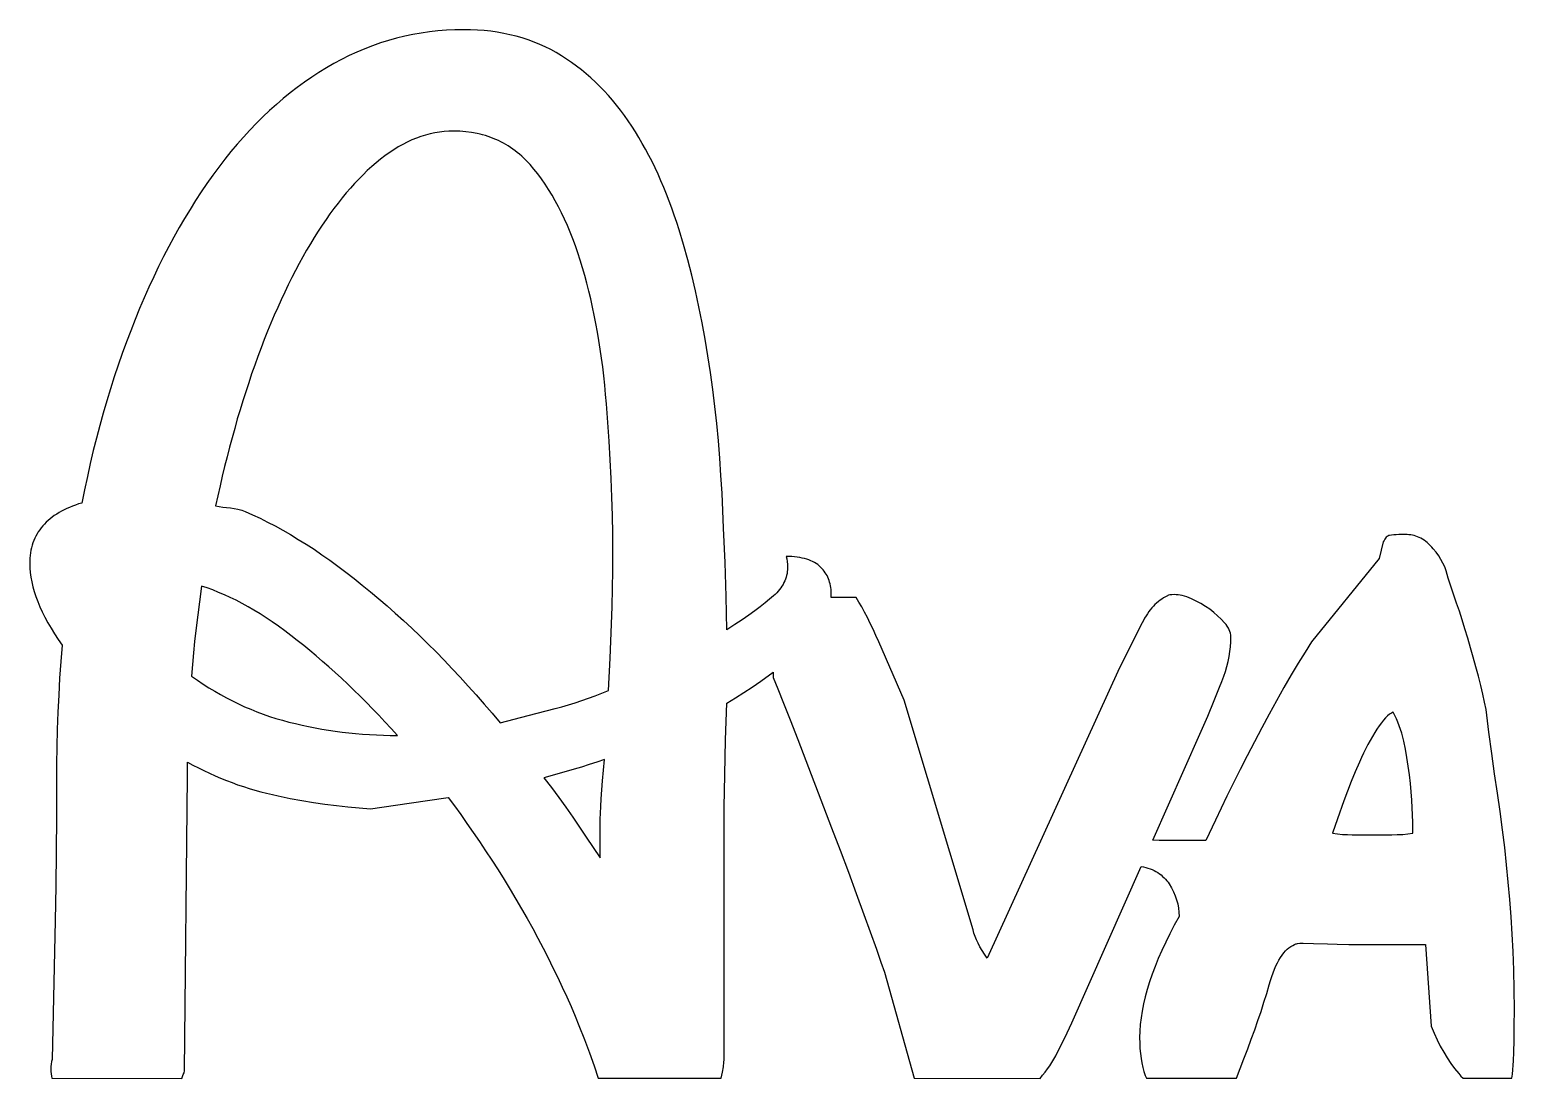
# Model space of a CAD drawing. Extents: x 3 to 143, y 6 to 105.
import ezdxf

# ---------------------------------------------------------------- set-up
doc = ezdxf.new("R2010")
doc.units = 0
doc.layers.add('CAMADA_1', color=18, linetype='CONTINUOUS')

msp = doc.modelspace()

# ---------------------------------------------------------------- linework, layer by layer
at = {"layer": 'CAMADA_1'}
for points in [[(5.5, 5.98), (17.73, 5.97), (17.81, 6.14), (17.88, 6.32), (17.95, 6.5), (18.01, 6.69), (18.27, 34.41), (18.27, 35.74), (18.79, 35.46), (19.31, 35.2), (19.83, 34.94), (20.35, 34.69), (20.88, 34.46), (21.4, 34.23), (21.94, 34.02), (22.47, 33.82), (23, 33.62), (23.54, 33.44), (24.08, 33.27), (24.63, 33.1), (25.17, 32.95), (25.72, 32.81), (26.27, 32.68), (26.83, 32.56), (27.94, 32.33), (29.04, 32.13), (30.13, 31.95), (31.22, 31.79), (32.3, 31.65), (33.38, 31.54), (34.45, 31.44), (35.52, 31.36), (39.16, 31.89), (42.81, 32.42), (43.41, 31.62), (44, 30.8), (44.59, 29.97), (45.18, 29.12), (45.77, 28.26), (46.35, 27.39), (46.94, 26.5), (47.52, 25.59), (48.09, 24.68), (48.65, 23.76), (49.2, 22.85), (49.74, 21.93), (50.26, 21.01), (50.78, 20.08), (51.28, 19.16), (51.76, 18.23), (52.24, 17.31), (52.69, 16.38), (53.14, 15.47), (53.57, 14.55), (53.98, 13.64), (54.39, 12.74), (54.77, 11.83), (55.14, 10.94), (55.66, 9.63), (56.14, 8.36), (56.57, 7.15), (56.95, 5.98), (68.54, 5.98), (68.65, 6.54), (68.74, 7.05), (68.79, 7.5), (68.8, 7.7), (68.8, 7.89), (68.8, 28.71), (68.81, 30.07), (68.82, 31.49), (68.87, 34.54), (68.95, 37.83), (69.07, 41.31), (69.87, 41.79), (70.66, 42.29), (71.46, 42.81), (72.25, 43.36), (73.41, 44.2), (73.41, 43.7), (73.86, 42.63), (74.39, 41.31), (75.02, 39.72), (75.73, 37.86), (78.92, 29.57), (79.73, 27.44), (80.51, 25.38), (81.25, 23.37), (81.97, 21.41), (83.14, 18.13), (83.57, 16.91), (83.89, 15.98), (86.7, 5.98), (98.55, 5.97), (98.79, 6.27), (99.03, 6.56), (99.26, 6.86), (99.47, 7.16), (99.67, 7.47), (99.86, 7.78), (100.04, 8.1), (100.2, 8.42), (100.87, 9.78), (101.53, 11.2), (108.07, 25.93), (108.29, 25.88), (108.5, 25.83), (108.71, 25.76), (108.91, 25.69), (109.1, 25.62), (109.29, 25.53), (109.46, 25.44), (109.63, 25.34), (109.79, 25.23), (109.95, 25.12), (110.09, 24.99), (110.23, 24.86), (110.36, 24.73), (110.49, 24.58), (110.6, 24.43), (110.71, 24.27), (110.93, 23.9), (111.12, 23.53), (111.28, 23.15), (111.41, 22.77), (111.51, 22.39), (111.58, 22), (111.63, 21.61), (111.64, 21.22), (111.19, 20.39), (110.77, 19.59), (110.38, 18.79), (110.02, 18.02), (109.68, 17.25), (109.38, 16.5), (109.1, 15.77), (108.86, 15.05), (108.64, 14.34), (108.45, 13.65), (108.29, 12.98), (108.16, 12.31), (108.06, 11.67), (107.99, 11.03), (107.94, 10.41), (107.93, 9.81), (107.94, 9.29), (107.96, 8.79), (108, 8.31), (108.06, 7.85), (108.13, 7.42), (108.23, 7), (108.33, 6.6), (108.46, 6.23), (108.56, 5.98), (117.04, 5.98), (117.74, 7.82), (118.1, 8.74), (118.44, 9.65), (118.76, 10.54), (119.07, 11.42), (119.36, 12.28), (119.63, 13.13), (119.89, 13.96), (120.13, 14.78), (120.25, 15.18), (120.37, 15.55), (120.5, 15.91), (120.63, 16.24), (120.76, 16.55), (120.9, 16.84), (121.04, 17.11), (121.19, 17.35), (121.34, 17.58), (121.5, 17.78), (121.66, 17.97), (121.82, 18.13), (121.99, 18.27), (122.16, 18.39), (122.34, 18.49), (122.52, 18.56), (122.56, 18.59), (122.62, 18.62), (122.69, 18.64), (122.78, 18.66), (123.01, 18.69), (123.31, 18.7), (124.29, 18.68), (125.63, 18.63), (126.52, 18.6), (127.64, 18.58), (129, 18.57), (130.61, 18.56), (134.85, 18.56), (135.38, 10.87), (135.65, 10.22), (135.94, 9.6), (136.24, 9), (136.56, 8.43), (136.89, 7.89), (137.23, 7.38), (137.59, 6.89), (137.97, 6.43), (138.18, 6.19), (138.39, 5.98), (142.98, 5.98), (143.03, 6.37), (143.08, 6.78), (143.11, 7.2), (143.14, 7.62), (143.17, 8.45), (143.19, 9.53), (143.2, 10.87), (143.21, 12.46), (143.19, 14.35), (143.16, 16.16), (143.09, 17.9), (143.01, 19.56), (142.9, 21.18), (142.77, 22.81), (142.63, 24.43), (142.48, 26.06), (142.3, 27.7), (142.1, 29.37), (141.87, 31.08), (141.61, 32.82), (141.35, 34.63), (141.08, 36.55), (140.82, 38.58), (140.55, 40.71), (140.41, 41.4), (140.24, 42.15), (140.04, 42.96), (139.82, 43.83), (139.59, 44.72), (139.34, 45.62), (139.09, 46.51), (138.83, 47.41), (138.56, 48.29), (138.3, 49.13), (138.03, 49.95), (137.77, 50.72), (136.97, 53.05), (136.89, 53.41), (136.79, 53.77), (136.65, 54.12), (136.49, 54.47), (136.3, 54.82), (136.09, 55.16), (135.85, 55.5), (135.58, 55.83), (135.44, 55.99), (135.29, 56.14), (135.15, 56.28), (135, 56.41), (134.86, 56.53), (134.71, 56.64), (134.56, 56.74), (134.4, 56.83), (134.25, 56.9), (134.09, 56.97), (133.94, 57.03), (133.78, 57.07), (133.62, 57.11), (133.45, 57.14), (133.29, 57.15), (133.13, 57.16), (132.33, 57.16), (132.08, 57.15), (131.85, 57.14), (131.65, 57.12), (131.47, 57.09), (131.39, 57.07), (131.31, 57.03), (131.23, 56.98), (131.15, 56.91), (131.08, 56.83), (131.01, 56.73), (130.94, 56.62), (130.87, 56.49), (130.47, 54.9), (124.11, 47.08), (123.5, 46.11), (122.86, 45.07), (122.21, 43.96), (121.52, 42.77), (120.83, 41.53), (120.13, 40.26), (119.43, 38.97), (118.74, 37.66), (118.05, 36.35), (117.39, 35.06), (116.76, 33.79), (116.15, 32.55), (115.06, 30.28), (114.16, 28.38), (109.78, 28.38), (109.16, 28.39), (113.6, 38.39), (114.34, 40.07), (114.96, 41.54), (115.46, 42.79), (115.67, 43.34), (115.85, 43.83), (116.01, 44.29), (116.14, 44.76), (116.26, 45.22), (116.35, 45.68), (116.42, 46.15), (116.48, 46.61), (116.51, 47.08), (116.52, 47.54), (116.51, 47.71), (116.48, 47.87), (116.43, 48.04), (116.37, 48.2), (116.28, 48.37), (116.18, 48.54), (116.06, 48.7), (115.92, 48.87), (115.61, 49.19), (115.27, 49.51), (114.91, 49.82), (114.53, 50.13), (114.12, 50.41), (113.7, 50.67), (113.26, 50.91), (112.8, 51.12), (112.58, 51.22), (112.36, 51.3), (112.14, 51.36), (111.94, 51.42), (111.75, 51.46), (111.56, 51.5), (111.38, 51.51), (111.21, 51.52), (110.97, 51.51), (110.78, 51.49), (110.64, 51.45), (110.59, 51.42), (110.55, 51.39), (110.37, 51.3), (110.19, 51.2), (110.02, 51.1), (109.85, 50.98), (109.69, 50.86), (109.53, 50.72), (109.37, 50.58), (109.22, 50.43), (109.08, 50.26), (108.93, 50.09), (108.79, 49.91), (108.66, 49.72), (108.53, 49.52), (108.4, 49.31), (108.28, 49.09), (108.16, 48.87), (106.04, 44.62), (93.57, 17.3), (93.32, 17.66), (93.09, 18.02), (92.89, 18.36), (92.71, 18.7), (92.56, 19.02), (92.43, 19.34), (92.32, 19.65), (92.25, 19.95), (85.75, 41.57), (83.36, 47.08), (83.09, 47.68), (82.83, 48.26), (82.56, 48.81), (82.3, 49.35), (82.03, 49.86), (81.77, 50.35), (81.5, 50.81), (81.24, 51.25), (78.87, 51.25), (78.88, 51.46), (78.88, 51.65), (78.88, 51.83), (78.87, 52.01), (78.85, 52.18), (78.82, 52.35), (78.79, 52.52), (78.74, 52.68), (78.69, 52.84), (78.64, 53), (78.57, 53.15), (78.5, 53.3), (78.41, 53.44), (78.32, 53.58), (78.23, 53.72), (78.12, 53.85), (78.01, 53.98), (77.89, 54.11), (77.76, 54.23), (77.62, 54.34), (77.47, 54.45), (77.31, 54.54), (77.14, 54.63), (76.97, 54.71), (76.78, 54.79), (76.58, 54.85), (76.37, 54.91), (76.15, 54.96), (75.93, 55), (75.69, 55.04), (75.44, 55.07), (75.18, 55.09), (74.92, 55.1), (74.64, 55.1), (74.7, 54.89), (74.74, 54.64), (74.76, 54.36), (74.77, 54.04), (74.77, 53.86), (74.75, 53.68), (74.73, 53.5), (74.69, 53.33), (74.64, 53.16), (74.59, 52.98), (74.52, 52.82), (74.44, 52.65), (74.35, 52.48), (74.25, 52.32), (74.15, 52.16), (74.03, 52), (73.9, 51.85), (73.76, 51.69), (73.61, 51.54), (73.45, 51.39), (73.09, 51.08), (72.68, 50.74), (72.21, 50.38), (71.69, 50), (71.12, 49.59), (70.49, 49.15), (69.81, 48.69), (69.07, 48.21), (68.99, 51.35), (68.89, 54.54), (68.76, 57.78), (68.61, 61.07), (68.51, 62.72), (68.4, 64.37), (68.26, 66), (68.11, 67.62), (67.93, 69.23), (67.74, 70.83), (67.52, 72.42), (67.28, 74), (67.02, 75.56), (66.74, 77.11), (66.43, 78.62), (66.1, 80.12), (65.75, 81.59), (65.38, 83.04), (64.98, 84.47), (64.56, 85.87), (64.34, 86.56), (64.11, 87.24), (63.88, 87.91), (63.64, 88.57), (63.39, 89.22), (63.13, 89.85), (62.86, 90.48), (62.59, 91.09), (62.31, 91.7), (62.02, 92.29), (61.72, 92.87), (61.41, 93.44), (61.1, 94), (60.78, 94.55), (60.45, 95.09), (60.12, 95.62), (59.77, 96.13), (59.42, 96.64), (59.06, 97.13), (58.68, 97.6), (58.3, 98.06), (57.91, 98.51), (57.51, 98.94), (57.1, 99.37), (56.68, 99.77), (56.25, 100.17), (55.82, 100.55), (55.37, 100.92), (54.91, 101.27), (54.45, 101.61), (53.97, 101.94), (53.49, 102.25), (52.99, 102.55), (52.49, 102.83), (51.97, 103.08), (51.44, 103.32), (50.91, 103.54), (50.36, 103.75), (49.8, 103.93), (49.23, 104.09), (48.64, 104.23), (48.05, 104.36), (47.45, 104.46), (46.83, 104.55), (46.21, 104.62), (45.57, 104.67), (44.93, 104.69), (44.27, 104.7), (43.46, 104.69), (42.66, 104.65), (41.86, 104.59), (41.07, 104.51), (40.28, 104.39), (39.51, 104.26), (38.73, 104.09), (37.97, 103.91), (37.21, 103.7), (36.46, 103.46), (35.71, 103.2), (34.97, 102.91), (34.23, 102.6), (33.51, 102.27), (32.78, 101.91), (32.07, 101.52), (31.36, 101.11), (30.66, 100.68), (29.97, 100.23), (29.29, 99.76), (28.61, 99.27), (27.95, 98.76), (27.29, 98.23), (26.65, 97.67), (26.01, 97.1), (25.38, 96.51), (24.76, 95.89), (24.15, 95.25), (23.54, 94.6), (22.95, 93.92), (22.37, 93.22), (21.79, 92.5), (21.22, 91.76), (20.66, 91.01), (20.11, 90.23), (19.57, 89.44), (19.04, 88.62), (18.52, 87.79), (18, 86.94), (17.5, 86.07), (17, 85.18), (16.51, 84.28), (16.03, 83.35), (15.56, 82.41), (15.1, 81.44), (14.64, 80.46), (14.2, 79.46), (13.76, 78.44), (13.34, 77.41), (12.93, 76.36), (12.52, 75.3), (12.13, 74.22), (11.75, 73.12), (11.38, 72.02), (11.03, 70.89), (10.68, 69.76), (10.35, 68.61), (10.02, 67.44), (9.71, 66.26), (9.41, 65.07), (9.12, 63.86), (8.85, 62.63), (8.58, 61.39), (8.33, 60.14), (8.03, 60.05), (7.73, 59.95), (7.45, 59.84), (7.18, 59.73), (6.91, 59.62), (6.66, 59.5), (6.42, 59.37), (6.18, 59.24), (5.96, 59.1), (5.74, 58.96), (5.53, 58.81), (5.34, 58.66), (5.15, 58.5), (4.97, 58.33), (4.81, 58.16), (4.65, 57.99), (4.5, 57.81), (4.36, 57.62), (4.23, 57.43), (4.11, 57.23), (4, 57.03), (3.9, 56.82), (3.81, 56.61), (3.73, 56.39), (3.65, 56.16), (3.59, 55.93), (3.54, 55.7), (3.5, 55.46), (3.46, 55.21), (3.44, 54.96), (3.42, 54.7), (3.42, 54.44), (3.43, 54.02), (3.47, 53.59), (3.53, 53.16), (3.61, 52.71), (3.72, 52.26), (3.85, 51.8), (4, 51.33), (4.18, 50.86), (4.39, 50.37), (4.61, 49.88), (4.86, 49.38), (5.14, 48.87), (5.43, 48.35), (5.76, 47.82), (6.1, 47.29), (6.47, 46.75), (6.35, 45.21), (6.24, 43.65), (6.15, 42.06), (6.07, 40.45), (6.01, 38.82), (5.97, 37.18), (5.95, 35.54), (5.94, 33.88), (5.93, 30.58), (5.91, 27.3), (5.87, 24.05), (5.81, 20.82), (5.54, 7.75), (5.48, 7.55), (5.44, 7.32), (5.42, 7.08), (5.41, 6.83), (5.42, 6.61), (5.43, 6.39), (5.46, 6.18)], [(43.34, 95.15), (42.89, 95.14), (42.45, 95.11), (42.01, 95.06), (41.57, 94.99), (41.13, 94.9), (40.69, 94.78), (40.26, 94.65), (39.83, 94.49), (39.4, 94.32), (38.97, 94.12), (38.54, 93.9), (38.12, 93.66), (37.7, 93.4), (37.28, 93.12), (36.86, 92.82), (36.44, 92.5), (36.03, 92.16), (35.62, 91.81), (35.21, 91.44), (34.81, 91.05), (34.41, 90.64), (34.01, 90.22), (33.62, 89.79), (33.23, 89.34), (32.84, 88.87), (32.45, 88.38), (32.07, 87.88), (31.69, 87.37), (31.32, 86.84), (30.95, 86.29), (30.58, 85.72), (30.21, 85.14), (29.85, 84.55), (29.49, 83.94), (29.14, 83.31), (28.78, 82.68), (28.44, 82.02), (28.1, 81.36), (27.76, 80.68), (27.43, 79.99), (27.1, 79.28), (26.77, 78.56), (26.45, 77.82), (26.13, 77.07), (25.82, 76.31), (25.51, 75.53), (25.21, 74.74), (24.91, 73.93), (24.61, 73.12), (24.32, 72.29), (24.04, 71.46), (23.76, 70.62), (23.49, 69.77), (23.23, 68.91), (22.97, 68.05), (22.72, 67.17), (22.47, 66.29), (22.23, 65.4), (22, 64.5), (21.77, 63.59), (21.55, 62.67), (21.34, 61.75), (21.13, 60.82), (20.93, 59.88), (21.26, 59.81), (21.61, 59.76), (21.96, 59.71), (22.32, 59.68), (22.68, 59.63), (23.03, 59.56), (23.38, 59.47), (23.71, 59.35), (24.41, 59.04), (25.11, 58.71), (25.82, 58.35), (26.54, 57.98), (27.26, 57.58), (27.98, 57.16), (28.71, 56.72), (29.45, 56.26), (30.19, 55.78), (30.93, 55.27), (31.68, 54.75), (32.44, 54.2), (33.2, 53.63), (33.97, 53.04), (34.74, 52.42), (35.52, 51.79), (36.29, 51.13), (37.07, 50.46), (37.84, 49.78), (38.62, 49.08), (39.39, 48.36), (40.15, 47.63), (40.92, 46.88), (41.68, 46.12), (42.44, 45.34), (43.2, 44.54), (43.96, 43.73), (44.72, 42.91), (45.47, 42.07), (46.22, 41.21), (46.97, 40.34), (47.72, 39.45), (50.34, 40.12), (52.89, 40.78), (53.52, 40.95), (54.15, 41.13), (54.78, 41.33), (55.41, 41.54), (56.04, 41.76), (56.67, 42), (57.3, 42.24), (57.93, 42.5), (58.06, 45.52), (58.19, 48.74), (58.25, 50.4), (58.29, 52.08), (58.32, 53.78), (58.33, 55.5), (58.32, 57.23), (58.29, 58.96), (58.24, 60.7), (58.18, 62.45), (58.09, 64.2), (57.99, 65.96), (57.87, 67.72), (57.73, 69.49), (57.65, 70.37), (57.56, 71.24), (57.47, 72.1), (57.37, 72.95), (57.25, 73.79), (57.13, 74.62), (57.01, 75.43), (56.87, 76.24), (56.72, 77.03), (56.57, 77.82), (56.41, 78.59), (56.24, 79.35), (56.06, 80.1), (55.87, 80.84), (55.68, 81.57), (55.48, 82.29), (55.26, 82.99), (55.04, 83.68), (54.81, 84.35), (54.57, 85.01), (54.32, 85.65), (54.06, 86.27), (53.78, 86.87), (53.5, 87.46), (53.21, 88.03), (52.91, 88.59), (52.6, 89.13), (52.28, 89.65), (51.95, 90.16), (51.61, 90.65), (51.26, 91.12), (50.9, 91.57), (50.53, 92.01), (50.14, 92.41), (49.75, 92.79), (49.54, 92.97), (49.33, 93.14), (49.12, 93.31), (48.91, 93.46), (48.69, 93.61), (48.47, 93.76), (48.24, 93.89), (48.02, 94.02), (47.79, 94.14), (47.55, 94.26), (47.31, 94.37), (47.07, 94.47), (46.83, 94.56), (46.58, 94.65), (46.33, 94.73), (46.07, 94.81), (45.82, 94.87), (45.55, 94.93), (45.02, 95.03), (44.47, 95.1), (43.91, 95.14)], [(19.6, 52.32), (19.07, 48.14), (18.95, 47.1), (18.84, 46.03), (18.75, 44.94), (18.67, 43.83), (19.21, 43.45), (19.74, 43.09), (20.29, 42.75), (20.84, 42.42), (21.39, 42.1), (21.95, 41.79), (22.51, 41.5), (23.08, 41.23), (23.66, 40.96), (24.24, 40.72), (24.82, 40.48), (25.41, 40.26), (26.01, 40.05), (26.61, 39.86), (27.21, 39.68), (27.82, 39.52), (28.44, 39.37), (29.06, 39.22), (29.68, 39.09), (30.3, 38.97), (30.93, 38.85), (31.56, 38.75), (32.19, 38.66), (32.83, 38.57), (33.47, 38.5), (34.11, 38.44), (34.76, 38.38), (35.41, 38.34), (36.06, 38.3), (36.72, 38.28), (37.37, 38.26), (38.04, 38.26), (37.45, 38.9), (36.87, 39.53), (36.29, 40.15), (35.71, 40.76), (35.12, 41.36), (34.54, 41.94), (33.95, 42.52), (33.36, 43.08), (32.77, 43.64), (32.18, 44.18), (31.59, 44.71), (31, 45.23), (30.4, 45.74), (29.81, 46.24), (29.22, 46.73), (28.62, 47.21), (28.02, 47.67), (27.43, 48.12), (26.85, 48.54), (26.26, 48.95), (25.69, 49.33), (25.11, 49.7), (24.54, 50.05), (23.98, 50.38), (23.42, 50.69), (22.86, 50.98), (22.3, 51.25), (21.76, 51.5), (21.21, 51.73), (20.67, 51.95), (20.13, 52.14)], [(126.1, 29.04), (126.56, 28.98), (127.03, 28.94), (127.49, 28.92), (127.95, 28.91), (131.67, 28.91), (132.19, 28.92), (132.7, 28.94), (133.18, 28.98), (133.66, 29.04), (133.64, 30.1), (133.59, 31.43), (133.55, 32.17), (133.49, 32.94), (133.42, 33.73), (133.33, 34.54), (133.22, 35.36), (133.09, 36.17), (132.95, 36.96), (132.79, 37.73), (132.71, 38.1), (132.61, 38.47), (132.5, 38.82), (132.38, 39.17), (132.25, 39.5), (132.11, 39.83), (131.96, 40.14), (131.8, 40.45), (131.63, 40.36), (131.46, 40.25), (131.27, 40.1), (131.09, 39.92), (130.89, 39.7), (130.69, 39.45), (130.49, 39.17), (130.27, 38.85), (130.06, 38.52), (129.85, 38.16), (129.64, 37.79), (129.43, 37.41), (129.22, 37.02), (129.02, 36.6), (128.82, 36.18), (128.62, 35.74), (128.23, 34.84), (127.85, 33.93), (127.5, 33.02), (127.16, 32.09), (126.56, 30.4)], [(57.13, 29.9), (57.14, 30.38), (57.16, 30.93), (57.19, 31.57), (57.23, 32.29), (57.36, 33.98), (57.53, 36), (56.81, 35.75), (56.09, 35.51), (55.38, 35.28), (54.68, 35.08), (53.27, 34.68), (51.83, 34.28), (52.55, 33.35), (53.24, 32.42), (53.9, 31.49), (54.55, 30.57), (55.82, 28.68), (57.13, 26.72)]]:
    msp.add_lwpolyline(points, close=True, dxfattribs=at)

doc.saveas('drawing.dxf')
